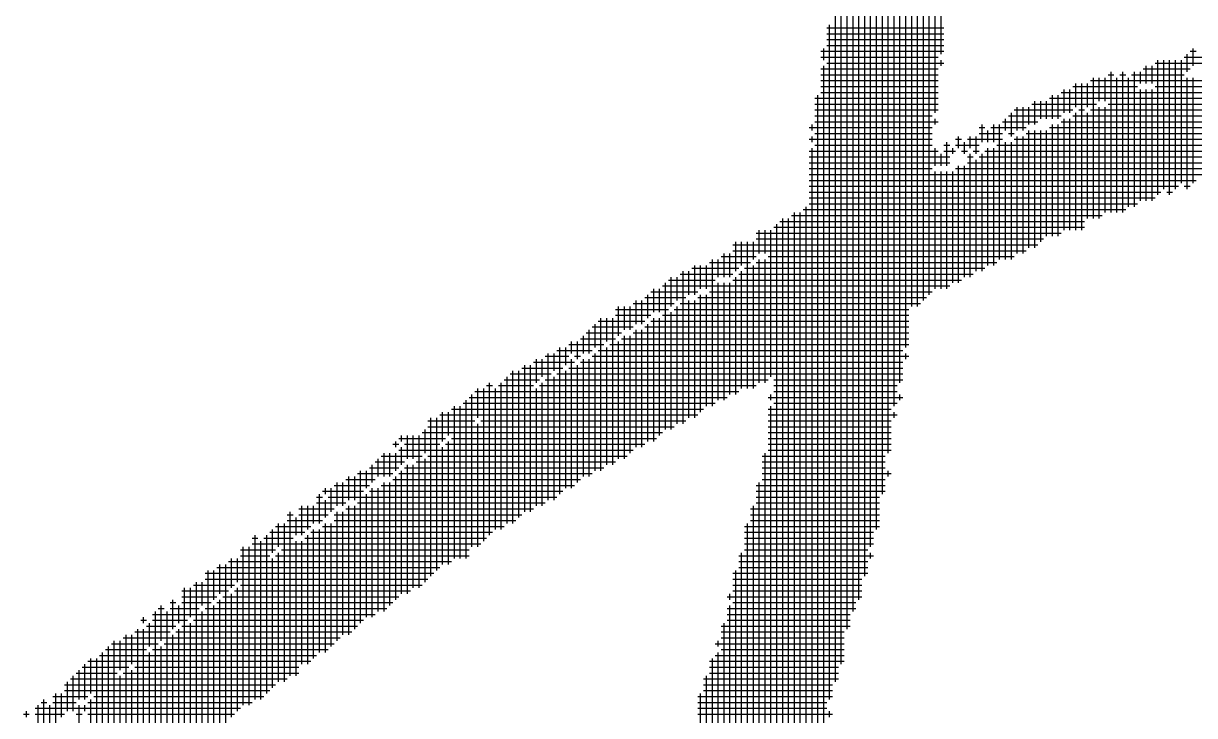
# Model space of a CAD drawing. Header units: feet. Extents: x 0 to 336400, y 0 to 237600.
# Drawn here: x 211350 to 212106, y 11318 to 11765 of the extents above; entities that cross this region are included whole.
import ezdxf

# ---------------------------------------------------------------- set-up
doc = ezdxf.new("R2010")
doc.units = ezdxf.units.FT
doc.header["$LTSCALE"] = 2200
doc.header["$MEASUREMENT"] = 0
doc.layers.add('CX-MISC', color=2, linetype='CONTINUOUS')

msp = doc.modelspace()

# ---------------------------------------------------------------- linework, layer by layer
at = {"layer": 'CX-MISC'}
for p, q in [((211942.02, 11744.68, 9817.04), (211942.02, 12228.52, 9817.04)), ((211938.24, 11706.88, 9817.04), (211938.24, 12220.96, 9817.04)), ((211934.46, 11589.7, 9817.04), (211934.46, 12213.4, 9817.04)), ((211930.68, 11585.92, 9817.04), (211930.68, 12205.84, 9817.04)), ((211926.9, 11582.14, 9817.04), (211926.9, 12190.72, 9817.04)), ((211923.12, 11582.14, 9817.04), (211923.12, 12183.16, 9817.04)), ((211915.56, 11533, 9817.04), (211915.56, 12164.26, 9817.04)), ((211919.34, 11555.68, 9817.04), (211919.34, 12168.04, 9817.04)), ((211911.78, 11517.88, 9817.04), (211911.78, 12126.46, 9817.04)), ((211908, 11487.64, 9817.04), (211908, 12115.12, 9817.04)), ((211904.22, 11461.18, 9817.04), (211904.22, 12103.78, 9817.04)), ((211900.44, 11438.5, 9817.04), (211900.44, 12069.76, 9817.04)), ((211896.66, 11427.16, 9817.04), (211896.66, 12047.08, 9817.04)), ((211892.88, 11408.26, 9817.04), (211892.88, 12016.84, 9817.04)), ((211889.1, 11393.14, 9817.04), (211889.1, 11956.36, 9817.04)), ((211885.32, 11385.58, 9817.04), (211885.32, 11941.24, 9817.04)), ((211881.54, 11374.24, 9817.04), (211881.54, 11914.78, 9817.04)), ((211877.76, 11351.56, 9817.04), (211877.76, 11835.4, 9817.04)), ((211873.98, 11340.22, 9817.04), (211873.98, 11812.72, 9817.04)), ((211868.31, 11761.69, 9817.04), (211943.91, 11761.69, 9817.04)), ((211868.31, 11757.91, 9817.04), (211943.91, 11757.91, 9817.04)), ((211870.2, 11328.88, 9817.04), (211870.2, 11763.58, 9817.04)), ((211868.31, 11754.13, 9817.04), (211943.91, 11754.13, 9817.04)), ((211868.31, 11750.35, 9817.04), (211943.91, 11750.35, 9817.04)), ((211864.53, 11746.57, 9817.04), (211943.91, 11746.57, 9817.04)), ((211864.53, 11742.79, 9817.04), (211940.13, 11742.79, 9817.04)), ((211866.42, 11740.9, 9817.04), (211866.42, 11748.46, 9817.04)), ((212098.89, 11742.79, 9817.04), (212129.13, 11742.79, 9817.04)), ((212100.78, 11733.34, 9817.04), (212100.78, 11744.68, 9817.04)), ((212102.67, 11746.57, 9817.04), (212106.45, 11746.57, 9817.04)), ((212104.56, 11737.12, 9817.04), (212104.56, 11748.46, 9817.04)), ((211864.53, 11735.23, 9817.04), (211940.13, 11735.23, 9817.04)), ((211866.42, 11309.98, 9817.04), (211866.42, 11737.12, 9817.04)), ((211868.31, 11739.01, 9817.04), (211943.91, 11739.01, 9817.04)), ((211942.02, 11737.12, 9817.04), (211942.02, 11740.9, 9817.04)), ((212072.43, 11735.23, 9817.04), (212102.67, 11735.23, 9817.04)), ((212074.32, 11725.78, 9817.04), (212074.32, 11737.12, 9817.04)), ((212078.1, 11725.78, 9817.04), (212078.1, 11737.12, 9817.04)), ((212079.99, 11739.01, 9817.04), (212121.57, 11739.01, 9817.04)), ((212081.88, 11653.96, 9817.04), (212081.88, 11740.9, 9817.04)), ((212085.66, 11657.74, 9817.04), (212085.66, 11740.9, 9817.04)), ((212089.44, 11653.96, 9817.04), (212089.44, 11740.9, 9817.04)), ((212093.22, 11657.74, 9817.04), (212093.22, 11740.9, 9817.04)), ((212097, 11661.52, 9817.04), (212097, 11740.9, 9817.04)), ((211864.53, 11731.45, 9817.04), (211940.13, 11731.45, 9817.04)), ((211864.53, 11727.67, 9817.04), (211940.13, 11727.67, 9817.04)), ((212038.41, 11727.67, 9817.04), (212344.59, 11727.67, 9817.04)), ((212040.3, 11638.84, 9817.04), (212040.3, 11729.56, 9817.04)), ((212044.08, 11714.44, 9817.04), (212044.08, 11729.56, 9817.04)), ((212047.86, 11714.44, 9817.04), (212047.86, 11729.56, 9817.04)), ((212049.75, 11731.45, 9817.04), (212053.53, 11731.45, 9817.04)), ((212051.64, 11642.62, 9817.04), (212051.64, 11733.34, 9817.04)), ((212055.42, 11642.62, 9817.04), (212055.42, 11729.56, 9817.04)), ((212057.31, 11731.45, 9817.04), (212061.09, 11731.45, 9817.04)), ((212059.2, 11642.62, 9817.04), (212059.2, 11733.34, 9817.04)), ((212062.98, 11646.4, 9817.04), (212062.98, 11729.56, 9817.04)), ((212064.87, 11731.45, 9817.04), (212098.89, 11731.45, 9817.04)), ((212066.76, 11646.4, 9817.04), (212066.76, 11733.34, 9817.04)), ((212070.54, 11725.78, 9817.04), (212070.54, 11733.34, 9817.04)), ((212100.78, 11657.74, 9817.04), (212100.78, 11729.56, 9817.04)), ((212104.56, 11661.52, 9817.04), (212104.56, 11729.56, 9817.04)), ((211864.53, 11723.89, 9817.04), (211940.13, 11723.89, 9817.04)), ((211864.53, 11720.11, 9817.04), (211940.13, 11720.11, 9817.04)), ((212019.51, 11720.11, 9817.04), (212348.37, 11720.11, 9817.04)), ((212021.4, 11706.88, 9817.04), (212021.4, 11722, 9817.04)), ((212025.18, 11706.88, 9817.04), (212025.18, 11722, 9817.04)), ((212027.07, 11723.89, 9817.04), (212068.65, 11723.89, 9817.04)), ((212028.96, 11710.66, 9817.04), (212028.96, 11725.78, 9817.04)), ((212032.74, 11631.28, 9817.04), (212032.74, 11725.78, 9817.04)), ((212036.52, 11710.66, 9817.04), (212036.52, 11725.78, 9817.04)), ((212070.54, 11650.18, 9817.04), (212070.54, 11722, 9817.04)), ((212074.32, 11650.18, 9817.04), (212074.32, 11722, 9817.04)), ((212078.1, 11650.18, 9817.04), (212078.1, 11722, 9817.04)), ((212079.99, 11723.89, 9817.04), (212348.37, 11723.89, 9817.04)), ((211860.75, 11716.33, 9817.04), (211940.13, 11716.33, 9817.04)), ((211860.75, 11712.55, 9817.04), (211940.13, 11712.55, 9817.04)), ((211862.64, 11294.86, 9817.04), (211862.64, 11718.22, 9817.04)), ((212000.61, 11712.55, 9817.04), (212042.19, 11712.55, 9817.04)), ((212002.5, 11699.32, 9817.04), (212002.5, 11714.44, 9817.04)), ((212006.28, 11703.1, 9817.04), (212006.28, 11714.44, 9817.04)), ((212010.06, 11703.1, 9817.04), (212010.06, 11714.44, 9817.04)), ((212011.95, 11716.33, 9817.04), (212348.37, 11716.33, 9817.04)), ((212013.84, 11703.1, 9817.04), (212013.84, 11718.22, 9817.04)), ((212017.62, 11703.1, 9817.04), (212017.62, 11718.22, 9817.04)), ((212049.75, 11712.55, 9817.04), (212355.93, 11712.55, 9817.04)), ((211860.75, 11708.77, 9817.04), (211940.13, 11708.77, 9817.04)), ((211860.75, 11704.99, 9817.04), (211936.35, 11704.99, 9817.04)), ((211985.49, 11704.99, 9817.04), (212019.51, 11704.99, 9817.04)), ((211987.38, 11691.76, 9817.04), (211987.38, 11706.88, 9817.04)), ((211989.27, 11708.77, 9817.04), (212027.07, 11708.77, 9817.04)), ((211991.16, 11695.54, 9817.04), (211991.16, 11710.66, 9817.04)), ((211994.94, 11695.54, 9817.04), (211994.94, 11710.66, 9817.04)), ((211998.72, 11699.32, 9817.04), (211998.72, 11710.66, 9817.04)), ((212027.07, 11704.99, 9817.04), (212363.49, 11704.99, 9817.04)), ((212028.96, 11631.28, 9817.04), (212028.96, 11706.88, 9817.04)), ((212030.85, 11708.77, 9817.04), (212034.63, 11708.77, 9817.04)), ((212036.52, 11638.84, 9817.04), (212036.52, 11706.88, 9817.04)), ((212038.41, 11708.77, 9817.04), (212359.71, 11708.77, 9817.04)), ((212044.08, 11638.84, 9817.04), (212044.08, 11710.66, 9817.04)), ((212047.86, 11642.62, 9817.04), (212047.86, 11710.66, 9817.04)), ((211856.97, 11697.43, 9817.04), (211936.35, 11697.43, 9817.04)), ((211858.86, 11695.54, 9817.04), (211858.86, 11699.32, 9817.04)), ((211860.75, 11701.21, 9817.04), (211940.13, 11701.21, 9817.04)), ((211938.24, 11699.32, 9817.04), (211938.24, 11703.1, 9817.04)), ((211966.59, 11697.43, 9817.04), (211970.37, 11697.43, 9817.04)), ((211968.48, 11687.98, 9817.04), (211968.48, 11699.32, 9817.04)), ((211974.15, 11697.43, 9817.04), (211996.83, 11697.43, 9817.04)), ((211976.04, 11687.98, 9817.04), (211976.04, 11699.32, 9817.04)), ((211979.82, 11612.38, 9817.04), (211979.82, 11699.32, 9817.04)), ((211981.71, 11701.21, 9817.04), (212004.39, 11701.21, 9817.04)), ((211983.6, 11695.54, 9817.04), (211983.6, 11703.1, 9817.04)), ((212011.95, 11697.43, 9817.04), (212231.19, 11697.43, 9817.04)), ((212013.84, 11627.5, 9817.04), (212013.84, 11699.32, 9817.04)), ((212017.62, 11627.5, 9817.04), (212017.62, 11699.32, 9817.04)), ((212019.51, 11701.21, 9817.04), (212363.49, 11701.21, 9817.04)), ((212021.4, 11631.28, 9817.04), (212021.4, 11703.1, 9817.04)), ((212025.18, 11631.28, 9817.04), (212025.18, 11703.1, 9817.04)), ((211856.97, 11689.87, 9817.04), (211936.35, 11689.87, 9817.04)), ((211858.86, 11687.98, 9817.04), (211858.86, 11691.76, 9817.04)), ((211860.75, 11693.65, 9817.04), (211936.35, 11693.65, 9817.04)), ((211951.47, 11689.87, 9817.04), (211955.25, 11689.87, 9817.04)), ((211953.36, 11684.2, 9817.04), (211953.36, 11691.76, 9817.04)), ((211959.03, 11689.87, 9817.04), (211981.71, 11689.87, 9817.04)), ((211960.92, 11684.2, 9817.04), (211960.92, 11691.76, 9817.04)), ((211964.7, 11680.42, 9817.04), (211964.7, 11691.76, 9817.04)), ((211966.59, 11693.65, 9817.04), (211981.71, 11693.65, 9817.04)), ((211972.26, 11687.98, 9817.04), (211972.26, 11695.54, 9817.04)), ((211985.49, 11693.65, 9817.04), (211989.27, 11693.65, 9817.04)), ((211989.27, 11689.87, 9817.04), (212200.95, 11689.87, 9817.04)), ((211991.16, 11616.16, 9817.04), (211991.16, 11691.76, 9817.04)), ((211994.94, 11616.16, 9817.04), (211994.94, 11691.76, 9817.04)), ((211996.83, 11693.65, 9817.04), (212223.63, 11693.65, 9817.04)), ((211998.72, 11619.94, 9817.04), (211998.72, 11695.54, 9817.04)), ((212002.5, 11619.94, 9817.04), (212002.5, 11695.54, 9817.04)), ((212006.28, 11623.72, 9817.04), (212006.28, 11695.54, 9817.04)), ((212010.06, 11627.5, 9817.04), (212010.06, 11695.54, 9817.04)), ((211856.97, 11682.31, 9817.04), (211940.13, 11682.31, 9817.04)), ((211858.86, 11268.4, 9817.04), (211858.86, 11684.2, 9817.04)), ((211860.75, 11686.09, 9817.04), (211936.35, 11686.09, 9817.04)), ((211938.24, 11672.86, 9817.04), (211938.24, 11684.2, 9817.04)), ((211943.91, 11686.09, 9817.04), (211947.69, 11686.09, 9817.04)), ((211943.91, 11682.31, 9817.04), (211951.47, 11682.31, 9817.04)), ((211945.8, 11672.86, 9817.04), (211945.8, 11687.98, 9817.04)), ((211949.58, 11680.42, 9817.04), (211949.58, 11684.2, 9817.04)), ((211951.47, 11686.09, 9817.04), (211966.59, 11686.09, 9817.04)), ((211955.25, 11682.31, 9817.04), (211959.03, 11682.31, 9817.04)), ((211957.14, 11680.42, 9817.04), (211957.14, 11687.98, 9817.04)), ((211962.81, 11682.31, 9817.04), (211966.59, 11682.31, 9817.04)), ((211970.37, 11682.31, 9817.04), (212166.93, 11682.31, 9817.04)), ((211972.26, 11608.6, 9817.04), (211972.26, 11684.2, 9817.04)), ((211976.04, 11608.6, 9817.04), (211976.04, 11684.2, 9817.04)), ((211977.93, 11686.09, 9817.04), (212185.83, 11686.09, 9817.04)), ((211983.6, 11612.38, 9817.04), (211983.6, 11687.98, 9817.04)), ((211987.38, 11612.38, 9817.04), (211987.38, 11687.98, 9817.04)), ((211856.97, 11678.53, 9817.04), (211947.69, 11678.53, 9817.04)), ((211856.97, 11674.75, 9817.04), (211947.69, 11674.75, 9817.04)), ((211942.02, 11672.86, 9817.04), (211942.02, 11680.42, 9817.04)), ((211959.03, 11678.53, 9817.04), (211962.81, 11678.53, 9817.04)), ((211959.03, 11674.75, 9817.04), (212148.03, 11674.75, 9817.04)), ((211960.92, 11601.04, 9817.04), (211960.92, 11680.42, 9817.04)), ((211964.7, 11604.82, 9817.04), (211964.7, 11676.64, 9817.04)), ((211966.59, 11678.53, 9817.04), (212155.59, 11678.53, 9817.04)), ((211968.48, 11604.82, 9817.04), (211968.48, 11680.42, 9817.04)), ((211856.97, 11670.97, 9817.04), (211936.35, 11670.97, 9817.04)), ((211856.97, 11667.19, 9817.04), (212125.35, 11667.19, 9817.04)), ((211938.24, 11593.48, 9817.04), (211938.24, 11669.08, 9817.04)), ((211942.02, 11593.48, 9817.04), (211942.02, 11669.08, 9817.04)), ((211945.8, 11593.48, 9817.04), (211945.8, 11669.08, 9817.04)), ((211949.58, 11597.26, 9817.04), (211949.58, 11669.08, 9817.04)), ((211951.47, 11670.97, 9817.04), (212132.91, 11670.97, 9817.04)), ((211953.36, 11597.26, 9817.04), (211953.36, 11672.86, 9817.04)), ((211957.14, 11601.04, 9817.04), (211957.14, 11672.86, 9817.04)), ((211856.97, 11663.41, 9817.04), (212106.45, 11663.41, 9817.04)), ((211856.97, 11659.63, 9817.04), (212095.11, 11659.63, 9817.04)), ((212098.89, 11659.63, 9817.04), (212102.67, 11659.63, 9817.04)), ((211856.97, 11655.85, 9817.04), (212083.77, 11655.85, 9817.04)), ((211856.97, 11652.07, 9817.04), (212079.99, 11652.07, 9817.04)), ((212087.55, 11655.85, 9817.04), (212091.33, 11655.85, 9817.04)), ((211853.19, 11644.51, 9817.04), (212061.09, 11644.51, 9817.04)), ((211855.08, 11260.84, 9817.04), (211855.08, 11646.4, 9817.04)), ((211856.97, 11648.29, 9817.04), (212068.65, 11648.29, 9817.04)), ((211838.07, 11636.95, 9817.04), (212034.63, 11636.95, 9817.04)), ((211839.96, 11207.92, 9817.04), (211839.96, 11638.84, 9817.04)), ((211843.74, 11223.04, 9817.04), (211843.74, 11638.84, 9817.04)), ((211845.63, 11640.73, 9817.04), (212045.97, 11640.73, 9817.04)), ((211847.52, 11234.38, 9817.04), (211847.52, 11642.62, 9817.04)), ((211851.3, 11245.72, 9817.04), (211851.3, 11642.62, 9817.04)), ((211822.95, 11629.39, 9817.04), (212019.51, 11629.39, 9817.04)), ((211824.84, 11616.16, 9817.04), (211824.84, 11631.28, 9817.04)), ((211828.62, 11616.16, 9817.04), (211828.62, 11631.28, 9817.04)), ((211832.4, 11536.78, 9817.04), (211832.4, 11631.28, 9817.04)), ((211834.29, 11633.17, 9817.04), (212034.63, 11633.17, 9817.04)), ((211836.18, 11189.02, 9817.04), (211836.18, 11635.06, 9817.04)), ((211807.83, 11621.83, 9817.04), (212004.39, 11621.83, 9817.04)), ((211809.72, 11604.82, 9817.04), (211809.72, 11623.72, 9817.04)), ((211813.5, 11608.6, 9817.04), (211813.5, 11623.72, 9817.04)), ((211817.28, 11529.22, 9817.04), (211817.28, 11623.72, 9817.04)), ((211821.06, 11612.38, 9817.04), (211821.06, 11623.72, 9817.04)), ((211822.95, 11625.61, 9817.04), (212008.17, 11625.61, 9817.04)), ((211800.27, 11614.27, 9817.04), (211822.95, 11614.27, 9817.04)), ((211802.16, 11601.04, 9817.04), (211802.16, 11616.16, 9817.04)), ((211805.94, 11601.04, 9817.04), (211805.94, 11616.16, 9817.04)), ((211807.83, 11618.05, 9817.04), (211996.83, 11618.05, 9817.04)), ((211830.51, 11614.27, 9817.04), (211989.27, 11614.27, 9817.04)), ((211781.37, 11606.71, 9817.04), (211811.61, 11606.71, 9817.04)), ((211783.26, 11589.7, 9817.04), (211783.26, 11608.6, 9817.04)), ((211787.04, 11593.48, 9817.04), (211787.04, 11608.6, 9817.04)), ((211790.82, 11593.48, 9817.04), (211790.82, 11608.6, 9817.04)), ((211792.71, 11610.49, 9817.04), (211819.17, 11610.49, 9817.04)), ((211794.6, 11517.88, 9817.04), (211794.6, 11612.38, 9817.04)), ((211798.38, 11601.04, 9817.04), (211798.38, 11612.38, 9817.04)), ((211815.39, 11606.71, 9817.04), (211970.37, 11606.71, 9817.04)), ((211821.06, 11529.22, 9817.04), (211821.06, 11608.6, 9817.04)), ((211822.95, 11610.49, 9817.04), (211977.93, 11610.49, 9817.04)), ((211824.84, 11533, 9817.04), (211824.84, 11612.38, 9817.04)), ((211828.62, 11533, 9817.04), (211828.62, 11612.38, 9817.04)), ((211766.25, 11599.15, 9817.04), (211796.49, 11599.15, 9817.04)), ((211768.14, 11582.14, 9817.04), (211768.14, 11601.04, 9817.04)), ((211771.92, 11585.92, 9817.04), (211771.92, 11601.04, 9817.04)), ((211773.81, 11602.93, 9817.04), (211807.83, 11602.93, 9817.04)), ((211775.7, 11506.54, 9817.04), (211775.7, 11604.82, 9817.04)), ((211779.48, 11589.7, 9817.04), (211779.48, 11604.82, 9817.04)), ((211807.83, 11599.15, 9817.04), (211955.25, 11599.15, 9817.04)), ((211809.72, 11525.44, 9817.04), (211809.72, 11601.04, 9817.04)), ((211811.61, 11602.93, 9817.04), (211962.81, 11602.93, 9817.04)), ((211813.5, 11529.22, 9817.04), (211813.5, 11604.82, 9817.04)), ((211754.91, 11591.59, 9817.04), (211785.15, 11591.59, 9817.04)), ((211756.8, 11578.36, 9817.04), (211756.8, 11593.48, 9817.04)), ((211760.58, 11578.36, 9817.04), (211760.58, 11593.48, 9817.04)), ((211762.47, 11595.37, 9817.04), (211947.69, 11595.37, 9817.04)), ((211764.36, 11502.76, 9817.04), (211764.36, 11597.26, 9817.04)), ((211792.71, 11591.59, 9817.04), (211936.35, 11591.59, 9817.04)), ((211798.38, 11521.66, 9817.04), (211798.38, 11597.26, 9817.04)), ((211802.16, 11521.66, 9817.04), (211802.16, 11597.26, 9817.04)), ((211805.94, 11525.44, 9817.04), (211805.94, 11597.26, 9817.04)), ((211743.57, 11584.03, 9817.04), (211770.03, 11584.03, 9817.04)), ((211745.46, 11570.8, 9817.04), (211745.46, 11585.92, 9817.04)), ((211749.24, 11570.8, 9817.04), (211749.24, 11585.92, 9817.04)), ((211751.13, 11587.81, 9817.04), (211777.59, 11587.81, 9817.04)), ((211753.02, 11574.58, 9817.04), (211753.02, 11589.7, 9817.04)), ((211773.81, 11584.03, 9817.04), (211928.79, 11584.03, 9817.04)), ((211779.48, 11510.32, 9817.04), (211779.48, 11585.92, 9817.04)), ((211783.26, 11510.32, 9817.04), (211783.26, 11585.92, 9817.04)), ((211785.15, 11587.81, 9817.04), (211932.57, 11587.81, 9817.04)), ((211787.04, 11514.1, 9817.04), (211787.04, 11589.7, 9817.04)), ((211790.82, 11517.88, 9817.04), (211790.82, 11589.7, 9817.04)), ((211732.23, 11580.25, 9817.04), (211766.25, 11580.25, 9817.04)), ((211732.23, 11576.47, 9817.04), (211754.91, 11576.47, 9817.04)), ((211734.12, 11563.24, 9817.04), (211734.12, 11582.14, 9817.04)), ((211737.9, 11567.02, 9817.04), (211737.9, 11582.14, 9817.04)), ((211741.68, 11567.02, 9817.04), (211741.68, 11582.14, 9817.04)), ((211762.47, 11576.47, 9817.04), (211921.23, 11576.47, 9817.04)), ((211768.14, 11502.76, 9817.04), (211768.14, 11578.36, 9817.04)), ((211770.03, 11580.25, 9817.04), (211921.23, 11580.25, 9817.04)), ((211771.92, 11506.54, 9817.04), (211771.92, 11582.14, 9817.04)), ((211717.11, 11568.91, 9817.04), (211743.57, 11568.91, 9817.04)), ((211719, 11555.68, 9817.04), (211719, 11570.8, 9817.04)), ((211720.89, 11572.69, 9817.04), (211751.13, 11572.69, 9817.04)), ((211722.78, 11476.3, 9817.04), (211722.78, 11574.58, 9817.04)), ((211726.56, 11559.46, 9817.04), (211726.56, 11574.58, 9817.04)), ((211730.34, 11480.08, 9817.04), (211730.34, 11574.58, 9817.04)), ((211751.13, 11568.91, 9817.04), (211921.23, 11568.91, 9817.04)), ((211753.02, 11495.2, 9817.04), (211753.02, 11570.8, 9817.04)), ((211754.91, 11572.69, 9817.04), (211921.23, 11572.69, 9817.04)), ((211756.8, 11495.2, 9817.04), (211756.8, 11574.58, 9817.04)), ((211760.58, 11498.98, 9817.04), (211760.58, 11574.58, 9817.04)), ((211709.55, 11561.35, 9817.04), (211732.23, 11561.35, 9817.04)), ((211711.44, 11551.9, 9817.04), (211711.44, 11563.24, 9817.04)), ((211713.33, 11565.13, 9817.04), (211736.01, 11565.13, 9817.04)), ((211715.22, 11551.9, 9817.04), (211715.22, 11567.02, 9817.04)), ((211736.01, 11561.35, 9817.04), (211921.23, 11561.35, 9817.04)), ((211737.9, 11483.86, 9817.04), (211737.9, 11563.24, 9817.04)), ((211741.68, 11487.64, 9817.04), (211741.68, 11563.24, 9817.04)), ((211743.57, 11565.13, 9817.04), (211921.23, 11565.13, 9817.04)), ((211745.46, 11491.42, 9817.04), (211745.46, 11567.02, 9817.04)), ((211749.24, 11491.42, 9817.04), (211749.24, 11567.02, 9817.04)), ((211694.43, 11553.79, 9817.04), (211717.11, 11553.79, 9817.04)), ((211696.32, 11461.18, 9817.04), (211696.32, 11555.68, 9817.04)), ((211700.1, 11544.34, 9817.04), (211700.1, 11555.68, 9817.04)), ((211701.99, 11557.57, 9817.04), (211724.67, 11557.57, 9817.04)), ((211703.88, 11551.9, 9817.04), (211703.88, 11559.46, 9817.04)), ((211707.66, 11548.12, 9817.04), (211707.66, 11559.46, 9817.04)), ((211720.89, 11553.79, 9817.04), (211917.45, 11553.79, 9817.04)), ((211726.56, 11480.08, 9817.04), (211726.56, 11555.68, 9817.04)), ((211728.45, 11557.57, 9817.04), (211921.23, 11557.57, 9817.04)), ((211734.12, 11483.86, 9817.04), (211734.12, 11559.46, 9817.04)), ((211679.31, 11546.23, 9817.04), (211705.77, 11546.23, 9817.04)), ((211681.2, 11533, 9817.04), (211681.2, 11548.12, 9817.04)), ((211684.98, 11536.78, 9817.04), (211684.98, 11548.12, 9817.04)), ((211686.87, 11550.01, 9817.04), (211701.99, 11550.01, 9817.04)), ((211688.76, 11457.4, 9817.04), (211688.76, 11551.9, 9817.04)), ((211692.54, 11540.56, 9817.04), (211692.54, 11551.9, 9817.04)), ((211703.88, 11464.96, 9817.04), (211703.88, 11548.12, 9817.04)), ((211705.77, 11550.01, 9817.04), (211709.55, 11550.01, 9817.04)), ((211709.55, 11546.23, 9817.04), (211917.45, 11546.23, 9817.04)), ((211711.44, 11472.52, 9817.04), (211711.44, 11548.12, 9817.04)), ((211715.22, 11472.52, 9817.04), (211715.22, 11548.12, 9817.04)), ((211717.11, 11550.01, 9817.04), (211921.23, 11550.01, 9817.04)), ((211719, 11476.3, 9817.04), (211719, 11551.9, 9817.04)), ((211919.34, 11548.12, 9817.04), (211919.34, 11551.9, 9817.04)), ((211664.19, 11538.67, 9817.04), (211690.65, 11538.67, 9817.04)), ((211666.08, 11442.28, 9817.04), (211666.08, 11540.56, 9817.04)), ((211669.86, 11446.06, 9817.04), (211669.86, 11540.56, 9817.04)), ((211671.75, 11542.45, 9817.04), (211698.21, 11542.45, 9817.04)), ((211673.64, 11449.84, 9817.04), (211673.64, 11544.34, 9817.04)), ((211677.42, 11449.84, 9817.04), (211677.42, 11544.34, 9817.04)), ((211694.43, 11538.67, 9817.04), (211917.45, 11538.67, 9817.04)), ((211700.1, 11464.96, 9817.04), (211700.1, 11540.56, 9817.04)), ((211701.99, 11542.45, 9817.04), (211917.45, 11542.45, 9817.04)), ((211707.66, 11468.74, 9817.04), (211707.66, 11544.34, 9817.04)), ((211649.07, 11531.11, 9817.04), (211652.85, 11531.11, 9817.04)), ((211650.96, 11434.72, 9817.04), (211650.96, 11533, 9817.04)), ((211656.63, 11531.11, 9817.04), (211679.31, 11531.11, 9817.04)), ((211658.52, 11438.5, 9817.04), (211658.52, 11533, 9817.04)), ((211660.41, 11534.89, 9817.04), (211683.09, 11534.89, 9817.04)), ((211662.3, 11442.28, 9817.04), (211662.3, 11536.78, 9817.04)), ((211683.09, 11531.11, 9817.04), (211822.95, 11531.11, 9817.04)), ((211684.98, 11453.62, 9817.04), (211684.98, 11533, 9817.04)), ((211686.87, 11534.89, 9817.04), (211830.51, 11534.89, 9817.04)), ((211692.54, 11457.4, 9817.04), (211692.54, 11536.78, 9817.04)), ((211834.29, 11534.89, 9817.04), (211917.45, 11534.89, 9817.04)), ((211834.29, 11531.11, 9817.04), (211913.67, 11531.11, 9817.04)), ((211637.73, 11523.55, 9817.04), (211804.05, 11523.55, 9817.04)), ((211639.62, 11427.16, 9817.04), (211639.62, 11525.44, 9817.04)), ((211641.51, 11527.33, 9817.04), (211811.61, 11527.33, 9817.04)), ((211643.4, 11510.32, 9817.04), (211643.4, 11529.22, 9817.04)), ((211647.18, 11430.94, 9817.04), (211647.18, 11529.22, 9817.04)), ((211654.74, 11438.5, 9817.04), (211654.74, 11529.22, 9817.04)), ((211681.2, 11453.62, 9817.04), (211681.2, 11529.22, 9817.04)), ((211830.51, 11523.55, 9817.04), (211917.45, 11523.55, 9817.04)), ((211832.4, 11521.66, 9817.04), (211832.4, 11525.44, 9817.04)), ((211834.29, 11527.33, 9817.04), (211913.67, 11527.33, 9817.04)), ((211915.56, 11521.66, 9817.04), (211915.56, 11525.44, 9817.04)), ((211626.39, 11515.99, 9817.04), (211788.93, 11515.99, 9817.04)), ((211628.28, 11419.6, 9817.04), (211628.28, 11517.88, 9817.04)), ((211632.06, 11419.6, 9817.04), (211632.06, 11517.88, 9817.04)), ((211633.95, 11519.77, 9817.04), (211796.49, 11519.77, 9817.04)), ((211635.84, 11419.6, 9817.04), (211635.84, 11521.66, 9817.04)), ((211830.51, 11515.99, 9817.04), (211909.89, 11515.99, 9817.04)), ((211832.4, 11189.02, 9817.04), (211832.4, 11517.88, 9817.04)), ((211834.29, 11519.77, 9817.04), (211913.67, 11519.77, 9817.04)), ((211611.27, 11508.43, 9817.04), (211641.51, 11508.43, 9817.04)), ((211613.16, 11408.26, 9817.04), (211613.16, 11510.32, 9817.04)), ((211616.94, 11412.04, 9817.04), (211616.94, 11510.32, 9817.04)), ((211618.83, 11512.21, 9817.04), (211785.15, 11512.21, 9817.04)), ((211620.72, 11495.2, 9817.04), (211620.72, 11514.1, 9817.04)), ((211624.5, 11498.98, 9817.04), (211624.5, 11514.1, 9817.04)), ((211645.29, 11508.43, 9817.04), (211777.59, 11508.43, 9817.04)), ((211830.51, 11512.21, 9817.04), (211913.67, 11512.21, 9817.04)), ((211830.51, 11508.43, 9817.04), (211909.89, 11508.43, 9817.04)), ((211911.78, 11510.32, 9817.04), (211911.78, 11514.1, 9817.04)), ((211607.49, 11500.87, 9817.04), (211762.47, 11500.87, 9817.04)), ((211609.38, 11487.64, 9817.04), (211609.38, 11502.76, 9817.04)), ((211611.27, 11504.65, 9817.04), (211770.03, 11504.65, 9817.04)), ((211643.4, 11427.16, 9817.04), (211643.4, 11506.54, 9817.04)), ((211830.51, 11504.65, 9817.04), (211909.89, 11504.65, 9817.04)), ((211830.51, 11500.87, 9817.04), (211909.89, 11500.87, 9817.04)), ((211588.59, 11493.31, 9817.04), (211592.37, 11493.31, 9817.04)), ((211590.48, 11491.42, 9817.04), (211590.48, 11495.2, 9817.04)), ((211592.37, 11497.09, 9817.04), (211622.61, 11497.09, 9817.04)), ((211594.26, 11495.2, 9817.04), (211594.26, 11498.98, 9817.04)), ((211596.15, 11493.31, 9817.04), (211618.83, 11493.31, 9817.04)), ((211598.04, 11483.86, 9817.04), (211598.04, 11498.98, 9817.04)), ((211601.82, 11483.86, 9817.04), (211601.82, 11498.98, 9817.04)), ((211605.6, 11400.7, 9817.04), (211605.6, 11498.98, 9817.04)), ((211622.61, 11493.31, 9817.04), (211751.13, 11493.31, 9817.04)), ((211624.5, 11415.82, 9817.04), (211624.5, 11495.2, 9817.04)), ((211626.39, 11497.09, 9817.04), (211758.69, 11497.09, 9817.04)), ((211830.51, 11497.09, 9817.04), (211909.89, 11497.09, 9817.04)), ((211830.51, 11493.31, 9817.04), (211909.89, 11493.31, 9817.04)), ((211581.03, 11485.75, 9817.04), (211607.49, 11485.75, 9817.04)), ((211582.92, 11472.52, 9817.04), (211582.92, 11487.64, 9817.04)), ((211586.7, 11472.52, 9817.04), (211586.7, 11487.64, 9817.04)), ((211590.48, 11476.3, 9817.04), (211590.48, 11487.64, 9817.04)), ((211592.37, 11489.53, 9817.04), (211743.57, 11489.53, 9817.04)), ((211594.26, 11480.08, 9817.04), (211594.26, 11491.42, 9817.04)), ((211611.27, 11485.75, 9817.04), (211739.79, 11485.75, 9817.04)), ((211620.72, 11415.82, 9817.04), (211620.72, 11491.42, 9817.04)), ((211826.73, 11485.75, 9817.04), (211906.11, 11485.75, 9817.04)), ((211828.62, 11170.12, 9817.04), (211828.62, 11487.64, 9817.04)), ((211830.51, 11489.53, 9817.04), (211909.89, 11489.53, 9817.04)), ((211573.47, 11478.19, 9817.04), (211592.37, 11478.19, 9817.04)), ((211575.36, 11468.74, 9817.04), (211575.36, 11480.08, 9817.04)), ((211577.25, 11481.97, 9817.04), (211596.15, 11481.97, 9817.04)), ((211579.14, 11472.52, 9817.04), (211579.14, 11483.86, 9817.04)), ((211596.15, 11478.19, 9817.04), (211724.67, 11478.19, 9817.04)), ((211598.04, 11396.92, 9817.04), (211598.04, 11480.08, 9817.04)), ((211601.82, 11400.7, 9817.04), (211601.82, 11480.08, 9817.04)), ((211603.71, 11481.97, 9817.04), (211732.23, 11481.97, 9817.04)), ((211609.38, 11404.48, 9817.04), (211609.38, 11483.86, 9817.04)), ((211826.73, 11481.97, 9817.04), (211906.11, 11481.97, 9817.04)), ((211826.73, 11478.19, 9817.04), (211906.11, 11478.19, 9817.04)), ((211558.35, 11470.63, 9817.04), (211577.25, 11470.63, 9817.04)), ((211560.24, 11457.4, 9817.04), (211560.24, 11472.52, 9817.04)), ((211564.02, 11457.4, 9817.04), (211564.02, 11472.52, 9817.04)), ((211565.91, 11474.41, 9817.04), (211588.59, 11474.41, 9817.04)), ((211567.8, 11378.02, 9817.04), (211567.8, 11476.3, 9817.04)), ((211571.58, 11464.96, 9817.04), (211571.58, 11476.3, 9817.04)), ((211588.59, 11470.63, 9817.04), (211709.55, 11470.63, 9817.04)), ((211590.48, 11393.14, 9817.04), (211590.48, 11472.52, 9817.04)), ((211592.37, 11474.41, 9817.04), (211717.11, 11474.41, 9817.04)), ((211594.26, 11396.92, 9817.04), (211594.26, 11476.3, 9817.04)), ((211826.73, 11474.41, 9817.04), (211909.89, 11474.41, 9817.04)), ((211826.73, 11470.63, 9817.04), (211906.11, 11470.63, 9817.04)), ((211908, 11472.52, 9817.04), (211908, 11476.3, 9817.04)), ((211543.23, 11463.07, 9817.04), (211569.69, 11463.07, 9817.04)), ((211545.12, 11461.18, 9817.04), (211545.12, 11464.96, 9817.04)), ((211548.9, 11449.84, 9817.04), (211548.9, 11464.96, 9817.04)), ((211550.79, 11466.85, 9817.04), (211573.47, 11466.85, 9817.04)), ((211552.68, 11453.62, 9817.04), (211552.68, 11468.74, 9817.04)), ((211556.46, 11453.62, 9817.04), (211556.46, 11468.74, 9817.04)), ((211573.47, 11463.07, 9817.04), (211698.21, 11463.07, 9817.04)), ((211575.36, 11381.8, 9817.04), (211575.36, 11464.96, 9817.04)), ((211579.14, 11385.58, 9817.04), (211579.14, 11464.96, 9817.04)), ((211581.03, 11466.85, 9817.04), (211705.77, 11466.85, 9817.04)), ((211582.92, 11385.58, 9817.04), (211582.92, 11468.74, 9817.04)), ((211586.7, 11389.36, 9817.04), (211586.7, 11468.74, 9817.04)), ((211822.95, 11466.85, 9817.04), (211906.11, 11466.85, 9817.04)), ((211822.95, 11463.07, 9817.04), (211906.11, 11463.07, 9817.04)), ((211824.84, 11158.78, 9817.04), (211824.84, 11468.74, 9817.04)), ((211539.45, 11459.29, 9817.04), (211543.23, 11459.29, 9817.04)), ((211539.45, 11455.51, 9817.04), (211558.35, 11455.51, 9817.04)), ((211541.34, 11442.28, 9817.04), (211541.34, 11461.18, 9817.04)), ((211545.12, 11446.06, 9817.04), (211545.12, 11457.4, 9817.04)), ((211547.01, 11459.29, 9817.04), (211694.43, 11459.29, 9817.04)), ((211565.91, 11455.51, 9817.04), (211686.87, 11455.51, 9817.04)), ((211571.58, 11381.8, 9817.04), (211571.58, 11461.18, 9817.04)), ((211822.95, 11459.29, 9817.04), (211902.33, 11459.29, 9817.04)), ((211822.95, 11455.51, 9817.04), (211902.33, 11455.51, 9817.04)), ((211520.55, 11447.95, 9817.04), (211524.33, 11447.95, 9817.04)), ((211522.44, 11344, 9817.04), (211522.44, 11449.84, 9817.04)), ((211528.11, 11451.73, 9817.04), (211550.79, 11451.73, 9817.04)), ((211528.11, 11447.95, 9817.04), (211547.01, 11447.95, 9817.04)), ((211530, 11434.72, 9817.04), (211530, 11453.62, 9817.04)), ((211533.78, 11438.5, 9817.04), (211533.78, 11453.62, 9817.04)), ((211537.56, 11442.28, 9817.04), (211537.56, 11453.62, 9817.04)), ((211550.79, 11447.95, 9817.04), (211671.75, 11447.95, 9817.04)), ((211552.68, 11366.68, 9817.04), (211552.68, 11449.84, 9817.04)), ((211556.46, 11370.46, 9817.04), (211556.46, 11449.84, 9817.04)), ((211558.35, 11451.73, 9817.04), (211679.31, 11451.73, 9817.04)), ((211560.24, 11370.46, 9817.04), (211560.24, 11453.62, 9817.04)), ((211564.02, 11374.24, 9817.04), (211564.02, 11453.62, 9817.04)), ((211819.17, 11451.73, 9817.04), (211902.33, 11451.73, 9817.04)), ((211819.17, 11447.95, 9817.04), (211902.33, 11447.95, 9817.04)), ((211821.06, 11147.44, 9817.04), (211821.06, 11453.62, 9817.04)), ((211512.99, 11440.39, 9817.04), (211535.67, 11440.39, 9817.04)), ((211514.88, 11427.16, 9817.04), (211514.88, 11442.28, 9817.04)), ((211518.66, 11340.22, 9817.04), (211518.66, 11442.28, 9817.04)), ((211520.55, 11444.17, 9817.04), (211543.23, 11444.17, 9817.04)), ((211526.22, 11434.72, 9817.04), (211526.22, 11446.06, 9817.04)), ((211543.23, 11440.39, 9817.04), (211660.41, 11440.39, 9817.04)), ((211545.12, 11359.12, 9817.04), (211545.12, 11442.28, 9817.04)), ((211548.9, 11362.9, 9817.04), (211548.9, 11442.28, 9817.04)), ((211550.79, 11444.17, 9817.04), (211667.97, 11444.17, 9817.04)), ((211815.39, 11440.39, 9817.04), (211902.33, 11440.39, 9817.04)), ((211817.28, 11139.88, 9817.04), (211817.28, 11442.28, 9817.04)), ((211819.17, 11444.17, 9817.04), (211902.33, 11444.17, 9817.04)), ((211497.87, 11432.83, 9817.04), (211501.65, 11432.83, 9817.04)), ((211499.76, 11328.88, 9817.04), (211499.76, 11434.72, 9817.04)), ((211505.43, 11432.83, 9817.04), (211524.33, 11432.83, 9817.04)), ((211507.32, 11332.66, 9817.04), (211507.32, 11434.72, 9817.04)), ((211509.21, 11436.61, 9817.04), (211531.89, 11436.61, 9817.04)), ((211511.1, 11423.38, 9817.04), (211511.1, 11438.5, 9817.04)), ((211531.89, 11432.83, 9817.04), (211649.07, 11432.83, 9817.04)), ((211533.78, 11351.56, 9817.04), (211533.78, 11434.72, 9817.04)), ((211535.67, 11436.61, 9817.04), (211652.85, 11436.61, 9817.04)), ((211537.56, 11355.34, 9817.04), (211537.56, 11438.5, 9817.04)), ((211541.34, 11359.12, 9817.04), (211541.34, 11438.5, 9817.04)), ((211815.39, 11436.61, 9817.04), (211898.55, 11436.61, 9817.04)), ((211815.39, 11432.83, 9817.04), (211898.55, 11432.83, 9817.04)), ((211490.31, 11425.27, 9817.04), (211512.99, 11425.27, 9817.04)), ((211492.2, 11325.1, 9817.04), (211492.2, 11427.16, 9817.04)), ((211495.98, 11325.1, 9817.04), (211495.98, 11427.16, 9817.04)), ((211497.87, 11429.05, 9817.04), (211645.29, 11429.05, 9817.04)), ((211503.54, 11328.88, 9817.04), (211503.54, 11430.94, 9817.04)), ((211516.77, 11425.27, 9817.04), (211637.73, 11425.27, 9817.04)), ((211526.22, 11344, 9817.04), (211526.22, 11430.94, 9817.04)), ((211530, 11351.56, 9817.04), (211530, 11430.94, 9817.04)), ((211815.39, 11429.05, 9817.04), (211898.55, 11429.05, 9817.04)), ((211815.39, 11425.27, 9817.04), (211894.77, 11425.27, 9817.04)), ((211482.75, 11417.71, 9817.04), (211626.39, 11417.71, 9817.04)), ((211484.64, 11400.7, 9817.04), (211484.64, 11419.6, 9817.04)), ((211488.42, 11404.48, 9817.04), (211488.42, 11419.6, 9817.04)), ((211490.31, 11421.49, 9817.04), (211509.21, 11421.49, 9817.04)), ((211511.1, 11336.44, 9817.04), (211511.1, 11419.6, 9817.04)), ((211512.99, 11421.49, 9817.04), (211637.73, 11421.49, 9817.04)), ((211514.88, 11340.22, 9817.04), (211514.88, 11423.38, 9817.04)), ((211811.61, 11421.49, 9817.04), (211898.55, 11421.49, 9817.04)), ((211811.61, 11417.71, 9817.04), (211894.77, 11417.71, 9817.04)), ((211813.5, 11049.16, 9817.04), (211813.5, 11423.38, 9817.04)), ((211896.66, 11419.6, 9817.04), (211896.66, 11423.38, 9817.04)), ((211467.63, 11410.15, 9817.04), (211615.05, 11410.15, 9817.04)), ((211469.52, 11302.42, 9817.04), (211469.52, 11412.04, 9817.04)), ((211473.3, 11393.14, 9817.04), (211473.3, 11412.04, 9817.04)), ((211475.19, 11413.93, 9817.04), (211618.83, 11413.93, 9817.04)), ((211477.08, 11396.92, 9817.04), (211477.08, 11415.82, 9817.04)), ((211480.86, 11313.76, 9817.04), (211480.86, 11415.82, 9817.04)), ((211807.83, 11410.15, 9817.04), (211894.77, 11410.15, 9817.04)), ((211809.72, 11049.16, 9817.04), (211809.72, 11412.04, 9817.04)), ((211811.61, 11413.93, 9817.04), (211894.77, 11413.93, 9817.04)), ((211460.07, 11402.59, 9817.04), (211486.53, 11402.59, 9817.04)), ((211461.96, 11298.64, 9817.04), (211461.96, 11404.48, 9817.04)), ((211465.74, 11389.36, 9817.04), (211465.74, 11404.48, 9817.04)), ((211467.63, 11406.37, 9817.04), (211611.27, 11406.37, 9817.04)), ((211490.31, 11402.59, 9817.04), (211607.49, 11402.59, 9817.04)), ((211807.83, 11406.37, 9817.04), (211890.99, 11406.37, 9817.04)), ((211807.83, 11402.59, 9817.04), (211890.99, 11402.59, 9817.04)), ((211452.51, 11398.81, 9817.04), (211482.75, 11398.81, 9817.04)), ((211452.51, 11395.03, 9817.04), (211475.19, 11395.03, 9817.04)), ((211454.4, 11291.08, 9817.04), (211454.4, 11400.7, 9817.04)), ((211458.18, 11381.8, 9817.04), (211458.18, 11400.7, 9817.04)), ((211478.97, 11395.03, 9817.04), (211592.37, 11395.03, 9817.04)), ((211484.64, 11317.54, 9817.04), (211484.64, 11396.92, 9817.04)), ((211486.53, 11398.81, 9817.04), (211599.93, 11398.81, 9817.04)), ((211488.42, 11321.32, 9817.04), (211488.42, 11400.7, 9817.04)), ((211804.05, 11395.03, 9817.04), (211890.99, 11395.03, 9817.04)), ((211805.94, 11393.14, 9817.04), (211805.94, 11396.92, 9817.04)), ((211807.83, 11398.81, 9817.04), (211890.99, 11398.81, 9817.04)), ((211437.39, 11387.47, 9817.04), (211441.17, 11387.47, 9817.04)), ((211439.28, 11366.68, 9817.04), (211439.28, 11389.36, 9817.04)), ((211444.95, 11391.25, 9817.04), (211448.73, 11391.25, 9817.04)), ((211444.95, 11387.47, 9817.04), (211463.85, 11387.47, 9817.04)), ((211446.84, 11374.24, 9817.04), (211446.84, 11393.14, 9817.04)), ((211450.62, 11378.02, 9817.04), (211450.62, 11389.36, 9817.04)), ((211452.51, 11391.25, 9817.04), (211471.41, 11391.25, 9817.04)), ((211467.63, 11387.47, 9817.04), (211584.81, 11387.47, 9817.04)), ((211473.3, 11306.2, 9817.04), (211473.3, 11389.36, 9817.04)), ((211475.19, 11391.25, 9817.04), (211588.59, 11391.25, 9817.04)), ((211477.08, 11309.98, 9817.04), (211477.08, 11393.14, 9817.04)), ((211804.05, 11387.47, 9817.04), (211887.21, 11387.47, 9817.04)), ((211805.94, 11045.38, 9817.04), (211805.94, 11389.36, 9817.04)), ((211807.83, 11391.25, 9817.04), (211887.21, 11391.25, 9817.04)), ((211426.05, 11379.91, 9817.04), (211429.83, 11379.91, 9817.04)), ((211427.94, 11378.02, 9817.04), (211427.94, 11381.8, 9817.04)), ((211433.61, 11383.69, 9817.04), (211577.25, 11383.69, 9817.04)), ((211433.61, 11379.91, 9817.04), (211456.29, 11379.91, 9817.04)), ((211435.5, 11275.96, 9817.04), (211435.5, 11385.58, 9817.04)), ((211443.06, 11279.74, 9817.04), (211443.06, 11385.58, 9817.04)), ((211460.07, 11379.91, 9817.04), (211569.69, 11379.91, 9817.04)), ((211465.74, 11298.64, 9817.04), (211465.74, 11385.58, 9817.04)), ((211804.05, 11383.69, 9817.04), (211883.43, 11383.69, 9817.04)), ((211804.05, 11379.91, 9817.04), (211883.43, 11379.91, 9817.04)), ((211422.27, 11372.35, 9817.04), (211444.95, 11372.35, 9817.04)), ((211424.16, 11272.18, 9817.04), (211424.16, 11374.24, 9817.04)), ((211427.94, 11272.18, 9817.04), (211427.94, 11374.24, 9817.04)), ((211429.83, 11376.13, 9817.04), (211448.73, 11376.13, 9817.04)), ((211431.72, 11362.9, 9817.04), (211431.72, 11378.02, 9817.04)), ((211448.73, 11372.35, 9817.04), (211562.13, 11372.35, 9817.04)), ((211450.62, 11287.3, 9817.04), (211450.62, 11374.24, 9817.04)), ((211452.51, 11376.13, 9817.04), (211565.91, 11376.13, 9817.04)), ((211458.18, 11291.08, 9817.04), (211458.18, 11378.02, 9817.04)), ((211800.27, 11376.13, 9817.04), (211883.43, 11376.13, 9817.04)), ((211800.27, 11372.35, 9817.04), (211879.65, 11372.35, 9817.04)), ((211802.16, 11049.16, 9817.04), (211802.16, 11378.02, 9817.04)), ((211407.15, 11364.79, 9817.04), (211437.39, 11364.79, 9817.04)), ((211409.04, 11257.06, 9817.04), (211409.04, 11366.68, 9817.04)), ((211412.82, 11347.78, 9817.04), (211412.82, 11366.68, 9817.04)), ((211414.71, 11368.57, 9817.04), (211554.57, 11368.57, 9817.04)), ((211416.6, 11264.62, 9817.04), (211416.6, 11370.46, 9817.04)), ((211420.38, 11351.56, 9817.04), (211420.38, 11370.46, 9817.04)), ((211441.17, 11364.79, 9817.04), (211550.79, 11364.79, 9817.04)), ((211446.84, 11283.52, 9817.04), (211446.84, 11370.46, 9817.04)), ((211796.49, 11364.79, 9817.04), (211879.65, 11364.79, 9817.04)), ((211798.38, 11362.9, 9817.04), (211798.38, 11366.68, 9817.04)), ((211800.27, 11368.57, 9817.04), (211879.65, 11368.57, 9817.04)), ((211399.59, 11357.23, 9817.04), (211539.45, 11357.23, 9817.04)), ((211401.48, 11253.28, 9817.04), (211401.48, 11359.12, 9817.04)), ((211403.37, 11361.01, 9817.04), (211429.83, 11361.01, 9817.04)), ((211405.26, 11253.28, 9817.04), (211405.26, 11362.9, 9817.04)), ((211431.72, 11275.96, 9817.04), (211431.72, 11359.12, 9817.04)), ((211433.61, 11361.01, 9817.04), (211547.01, 11361.01, 9817.04)), ((211439.28, 11279.74, 9817.04), (211439.28, 11362.9, 9817.04)), ((211796.49, 11357.23, 9817.04), (211879.65, 11357.23, 9817.04)), ((211798.38, 11045.38, 9817.04), (211798.38, 11359.12, 9817.04)), ((211800.27, 11361.01, 9817.04), (211879.65, 11361.01, 9817.04)), ((211388.25, 11349.67, 9817.04), (211418.49, 11349.67, 9817.04)), ((211390.14, 11328.88, 9817.04), (211390.14, 11351.56, 9817.04)), ((211392.03, 11353.45, 9817.04), (211535.67, 11353.45, 9817.04)), ((211393.92, 11332.66, 9817.04), (211393.92, 11355.34, 9817.04)), ((211397.7, 11249.5, 9817.04), (211397.7, 11355.34, 9817.04)), ((211422.27, 11349.67, 9817.04), (211528.11, 11349.67, 9817.04)), ((211792.71, 11353.45, 9817.04), (211879.65, 11353.45, 9817.04)), ((211792.71, 11349.67, 9817.04), (211875.87, 11349.67, 9817.04)), ((211794.6, 11045.38, 9817.04), (211794.6, 11355.34, 9817.04)), ((211380.69, 11342.11, 9817.04), (211520.55, 11342.11, 9817.04)), ((211382.58, 11321.32, 9817.04), (211382.58, 11344, 9817.04)), ((211384.47, 11345.89, 9817.04), (211410.93, 11345.89, 9817.04)), ((211386.36, 11328.88, 9817.04), (211386.36, 11347.78, 9817.04)), ((211412.82, 11260.84, 9817.04), (211412.82, 11344, 9817.04)), ((211414.71, 11345.89, 9817.04), (211528.11, 11345.89, 9817.04)), ((211420.38, 11268.4, 9817.04), (211420.38, 11347.78, 9817.04)), ((211788.93, 11342.11, 9817.04), (211875.87, 11342.11, 9817.04)), ((211790.82, 11045.38, 9817.04), (211790.82, 11344, 9817.04)), ((211792.71, 11345.89, 9817.04), (211875.87, 11345.89, 9817.04)), ((211376.91, 11338.33, 9817.04), (211512.99, 11338.33, 9817.04)), ((211376.91, 11334.55, 9817.04), (211509.21, 11334.55, 9817.04)), ((211378.8, 11321.32, 9817.04), (211378.8, 11340.22, 9817.04)), ((211788.93, 11338.33, 9817.04), (211872.09, 11338.33, 9817.04)), ((211788.93, 11334.55, 9817.04), (211872.09, 11334.55, 9817.04)), ((211361.79, 11326.99, 9817.04), (211365.57, 11326.99, 9817.04)), ((211363.68, 11298.64, 9817.04), (211363.68, 11328.88, 9817.04)), ((211369.35, 11330.77, 9817.04), (211392.03, 11330.77, 9817.04)), ((211369.35, 11326.99, 9817.04), (211384.47, 11326.99, 9817.04)), ((211371.24, 11226.82, 9817.04), (211371.24, 11332.66, 9817.04)), ((211375.02, 11317.54, 9817.04), (211375.02, 11332.66, 9817.04)), ((211392.03, 11326.99, 9817.04), (211497.87, 11326.99, 9817.04)), ((211393.92, 11245.72, 9817.04), (211393.92, 11328.88, 9817.04)), ((211395.81, 11330.77, 9817.04), (211505.43, 11330.77, 9817.04)), ((211785.15, 11330.77, 9817.04), (211872.09, 11330.77, 9817.04)), ((211785.15, 11326.99, 9817.04), (211868.31, 11326.99, 9817.04)), ((211787.04, 11045.38, 9817.04), (211787.04, 11332.66, 9817.04)), ((211350.45, 11319.43, 9817.04), (211354.23, 11319.43, 9817.04)), ((211352.34, 11317.54, 9817.04), (211352.34, 11321.32, 9817.04)), ((211358.01, 11323.21, 9817.04), (211490.31, 11323.21, 9817.04)), ((211358.01, 11319.43, 9817.04), (211376.91, 11319.43, 9817.04)), ((211359.9, 11215.48, 9817.04), (211359.9, 11325.1, 9817.04)), ((211367.46, 11223.04, 9817.04), (211367.46, 11325.1, 9817.04)), ((211384.47, 11319.43, 9817.04), (211388.25, 11319.43, 9817.04)), ((211386.36, 11241.94, 9817.04), (211386.36, 11325.1, 9817.04)), ((211390.14, 11321.32, 9817.04), (211390.14, 11325.1, 9817.04)), ((211392.03, 11319.43, 9817.04), (211486.53, 11319.43, 9817.04)), ((211785.15, 11323.21, 9817.04), (211868.31, 11323.21, 9817.04)), ((211785.15, 11319.43, 9817.04), (211872.09, 11319.43, 9817.04)), ((211870.2, 11317.54, 9817.04), (211870.2, 11321.32, 9817.04))]:
    msp.add_line(p, q, dxfattribs=at)

doc.saveas('drawing.dxf')
